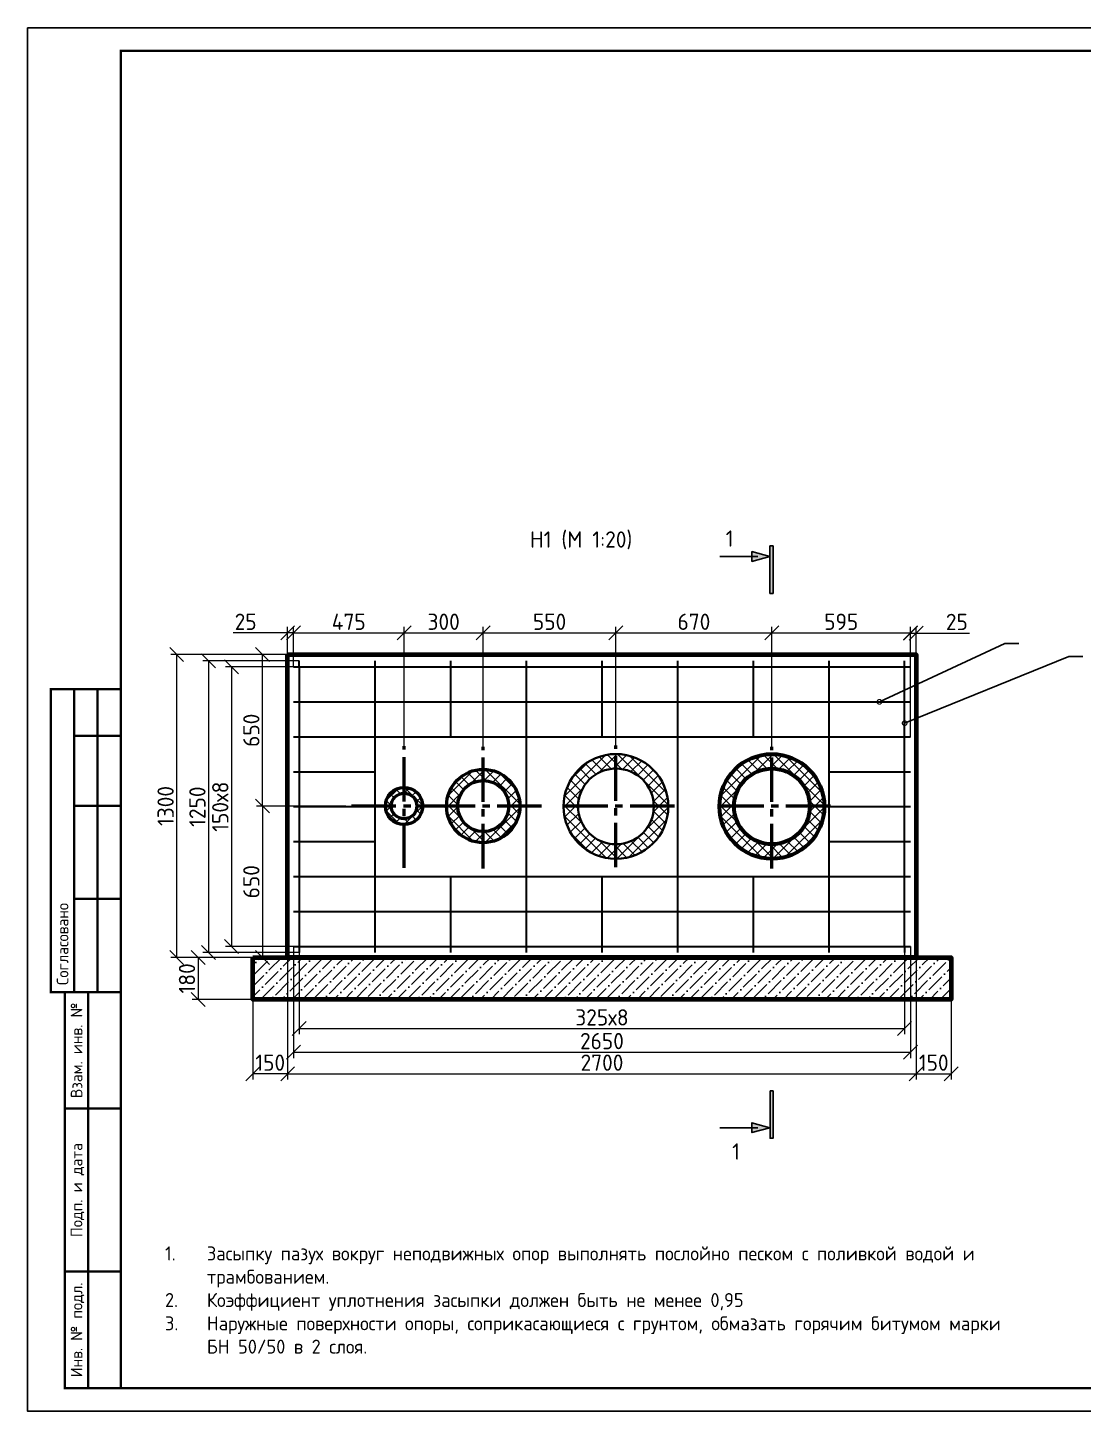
# Model space of a CAD drawing. Header units: millimetres. Extents: x 1601 to 14530, y 1157 to 12625.
# Drawn here: x 8335.1 to 8561.9, y 2825.6 to 3122.6 of the extents above; entities that cross this region are included whole.
import ezdxf
from ezdxf import colors
from ezdxf.entities.mleader import LeaderData, LeaderLine
from ezdxf.enums import TextEntityAlignment as Align
from ezdxf.math import Vec2, Vec3

# ---------------------------------------------------------------- set-up
doc = ezdxf.new("R2010")
doc.units = ezdxf.units.MM
doc.linetypes.add('осевая2', pattern=[28.575, 19.05, -3.175, 3.175, -3.175])
for name, color, linetype, lineweight in [('2 Рамка обычные', 1, 'Continuous', 60), ('Осевая', 2, 'осевая2', 30), ('Основной', 1, 'Continuous', 60), ('Размер 3.5', 250, 'Continuous', 35), ('Размерный', 4, 'Continuous', 30), ('Размеры на чертеже', 250, 'Continuous', 25)]:
    doc.layers.add(name, color=color, linetype=linetype, lineweight=lineweight)
doc.layers.add('Штриховка', color=7, linetype='Continuous')
doc.styles.add('GOST', font='GOST Common.ttf')
doc.styles.get("Standard").update_dxf_attribs({"font": 'GOST Common.ttf'})
doc.dimstyles.new('М 1 к 20', dxfattribs={"dimtxt": 3.5, "dimasz": 3, "dimexe": 1.25, "dimexo": 0, "dimtad": 1, "dimdec": 0, "dimlfac": 20, "dimzin": 0, "dimdsep": 46, "dimtxsty": 'GOST', "dimblk": 'OBLIQUE', "dimcen": 5, "dimadec": 8, "dimazin": 0, "dimtfac": 1, "dimtdec": 0, "dimtmove": 0, "dimatfit": 3, "dimldrblk": 'NONE', "dimfxl": 1.25, "dimtolj": 1, "dimtzin": 0, "dimlwd": 20, "dimlwe": 20, "dimarcsym": 1})

# ---------------------------------------------------------------- blocks, each defined once
blk = doc.blocks.new('*U372')
blk.add_lwpolyline([(0, 0), (420, 0), (420, -297), (0, -297)], close=True)
at = {"const_width": 0.5}
blk.add_lwpolyline([(20, -5), (415, -5), (415, -292), (20, -292)], close=True, dxfattribs=at)
for points in [[(20, -207), (5, -207), (5, -142), (20, -142)], [(10, -142), (10, -207)], [(15, -142), (15, -207)], [(10, -152), (20, -152)], [(10, -167), (20, -167)], [(10, -187), (20, -187)], [(20, -292), (8, -292), (8, -207), (20, -207)], [(13, -207), (13, -292)], [(8, -232), (20, -232)], [(8, -267), (20, -267)]]:
    blk.add_lwpolyline(points, dxfattribs=at)
at = {"style": 'GOST'}
blk.add_text('Согласовано', height=2.5, rotation=90, dxfattribs=at).set_placement((7.5, -205.5), align=Align.MIDDLE_LEFT)
for s, p in [('Взам. инв. №', (10.5, -219.5)), ('Подп. и дата', (10.5, -249.5)), ('Инв. № подл.', (10.5, -279.5))]:
    blk.add_text(s, height=2.5, rotation=90, dxfattribs=at).set_placement(p, align=Align.MIDDLE_CENTER)
blk.add_attdef('РАЗРАБОТАЛ', text='', height=2.5, dxfattribs=at).set_placement((250.5, -264.22), align=Align.MIDDLE_LEFT)
blk.add_attdef('ПРОВЕРИЛ', (250.75, -270.73), '', height=2.5, dxfattribs=at)
at = {"style": 'GOST', "flags": 8}
for tag, p in [('ЛИСТ', (387.6, -271.87)), ('ЛИСТОВ', (405.3, -271.86)), ('ФОРМАТ', (380.97, -294.75))]:
    blk.add_attdef(tag, text='', height=3, dxfattribs=at).set_placement(p, align=Align.MIDDLE_CENTER)
blk.add_attdef('ИМЯ_ЧЕРТЕЖА_001', (321.53, -284.99), '', height=3, dxfattribs=at)
blk = doc.blocks.new('_Oblique')
at = {"color": 0, "linetype": 'ByBlock', "lineweight": -2}
blk.add_line((-0.5, -0.5), (0.5, 0.5), dxfattribs=at)
blk = doc.blocks.new('*D121')
at = {"color": 0, "lineweight": 20, "transparency": 16777216}
for p, q in [((8403.44, 2955.52), (8384.31, 2955.52)), ((8385.56, 2955.52), (8385.56, 2923.02)), ((8403.44, 2923.02), (8384.31, 2923.02))]:
    blk.add_line(p, q, dxfattribs=at)
at = {"layer": 'Defpoints', "color": 0, "transparency": 16777216}
for p in [(8403.44, 2955.52), (8385.56, 2923.02), (8403.44, 2923.02)]:
    blk.add_point(p, dxfattribs=at)
at = {"color": 0, "lineweight": 20, "transparency": 16777216, "xscale": 3, "yscale": 3, "zscale": 3}
for p, rotation in [((8385.56, 2955.52), 90), ((8385.56, 2923.02), 270)]:
    blk.add_blockref('_Oblique', p, dxfattribs=dict(at, rotation=rotation))
at = {"color": 0, "transparency": 16777216, "insert": (8383.18, 2939.27), "char_height": 3.5, "attachment_point": 5, "rotation": 90, "style": 'GOST'}
blk.add_mtext('\\A1;650', dxfattribs=at)
blk = doc.blocks.new('_None')
blk = doc.blocks.new('*D122')
at = {"color": 0, "lineweight": 20, "transparency": 16777216}
for p, q in [((8392.23, 2988.02), (8384.31, 2988.02)), ((8385.56, 2955.52), (8385.56, 2988.02)), ((8392.23, 2955.52), (8384.31, 2955.52))]:
    blk.add_line(p, q, dxfattribs=at)
at = {"layer": 'Defpoints', "color": 0, "transparency": 16777216}
for p in [(8385.56, 2988.02), (8392.23, 2988.02), (8392.23, 2955.52)]:
    blk.add_point(p, dxfattribs=at)
at = {"color": 0, "lineweight": 20, "transparency": 16777216, "xscale": 3, "yscale": 3, "zscale": 3}
for p, rotation in [((8385.56, 2988.02), 90), ((8385.56, 2955.52), 270)]:
    blk.add_blockref('_Oblique', p, dxfattribs=dict(at, rotation=rotation))
at = {"color": 0, "transparency": 16777216, "insert": (8383.18, 2971.77), "char_height": 3.5, "attachment_point": 5, "rotation": 90, "style": 'GOST'}
blk.add_mtext('\\A1;650', dxfattribs=at)
blk = doc.blocks.new('*D123')
at = {"color": 0, "lineweight": 20, "transparency": 16777216}
for p, q in [((8392.23, 2985.38), (8377.64, 2985.38)), ((8378.89, 2985.38), (8378.89, 2925.38)), ((8392.23, 2925.38), (8377.64, 2925.38))]:
    blk.add_line(p, q, dxfattribs=at)
at = {"layer": 'Defpoints', "color": 0, "transparency": 16777216}
for p in [(8392.23, 2985.38), (8378.89, 2925.38), (8392.23, 2925.38)]:
    blk.add_point(p, dxfattribs=at)
at = {"color": 0, "lineweight": 20, "transparency": 16777216, "xscale": 3, "yscale": 3, "zscale": 3}
for p, rotation in [((8378.89, 2985.38), 90), ((8378.89, 2925.38), 270)]:
    blk.add_blockref('_Oblique', p, dxfattribs=dict(at, rotation=rotation))
at = {"color": 0, "transparency": 16777216, "insert": (8376.51, 2955.38), "char_height": 3.5, "attachment_point": 5, "rotation": 90, "style": 'GOST'}
blk.add_mtext('\\A1;150х8', dxfattribs=at)
blk = doc.blocks.new('*D124')
at = {"color": 0, "lineweight": 20, "transparency": 16777216}
for p, q in [((8384.31, 2988.02), (8365.89, 2988.02)), ((8367.14, 2988.02), (8367.14, 2923.02)), ((8384.31, 2923.02), (8365.89, 2923.02))]:
    blk.add_line(p, q, dxfattribs=at)
at = {"layer": 'Defpoints', "color": 0, "transparency": 16777216}
for p in [(8384.31, 2988.02), (8367.14, 2923.02), (8384.31, 2923.02)]:
    blk.add_point(p, dxfattribs=at)
at = {"color": 0, "lineweight": 20, "transparency": 16777216, "xscale": 3, "yscale": 3, "zscale": 3}
for p, rotation in [((8367.14, 2988.02), 90), ((8367.14, 2923.02), 270)]:
    blk.add_blockref('_Oblique', p, dxfattribs=dict(at, rotation=rotation))
at = {"color": 0, "transparency": 16777216, "insert": (8364.77, 2955.52), "char_height": 3.5, "attachment_point": 5, "rotation": 90, "style": 'GOST'}
blk.add_mtext('\\A1;1300', dxfattribs=at)
blk = doc.blocks.new('*D125')
at = {"color": 0, "lineweight": 20, "transparency": 16777216}
for p, q in [((8383.48, 2923.02), (8370.48, 2923.02)), ((8371.73, 2923.02), (8371.73, 2914.02)), ((8383.48, 2914.02), (8370.48, 2914.02))]:
    blk.add_line(p, q, dxfattribs=at)
at = {"layer": 'Defpoints', "color": 0, "transparency": 16777216}
for p in [(8383.48, 2923.02), (8371.73, 2914.02), (8383.48, 2914.02)]:
    blk.add_point(p, dxfattribs=at)
at = {"color": 0, "lineweight": 20, "transparency": 16777216, "xscale": 3, "yscale": 3, "zscale": 3}
for p, rotation in [((8371.73, 2923.02), 90), ((8371.73, 2914.02), 270)]:
    blk.add_blockref('_Oblique', p, dxfattribs=dict(at, rotation=rotation))
at = {"color": 0, "transparency": 16777216, "insert": (8369.36, 2918.52), "char_height": 3.5, "attachment_point": 5, "rotation": 90, "style": 'GOST'}
blk.add_mtext('\\A1;180', dxfattribs=at)
blk = doc.blocks.new('*D126')
at = {"color": 0, "lineweight": 20, "transparency": 16777216}
for p, q in [((8393.48, 2924.06), (8393.48, 2906.52)), ((8523.48, 2924.06), (8523.48, 2906.52)), ((8393.48, 2907.77), (8523.48, 2907.77))]:
    blk.add_line(p, q, dxfattribs=at)
at = {"layer": 'Defpoints', "color": 0, "transparency": 16777216}
for p in [(8393.48, 2924.06), (8523.48, 2924.06), (8523.48, 2907.77)]:
    blk.add_point(p, dxfattribs=at)
at = {"color": 0, "lineweight": 20, "transparency": 16777216, "xscale": 3, "yscale": 3, "zscale": 3, "rotation": 180}
blk.add_blockref('_Oblique', (8393.48, 2907.77), dxfattribs=at)
at = {"color": 0, "lineweight": 20, "transparency": 16777216, "xscale": 3, "yscale": 3, "zscale": 3}
blk.add_blockref('_Oblique', (8523.48, 2907.77), dxfattribs=at)
at = {"color": 0, "transparency": 16777216, "insert": (8458.48, 2910.15), "char_height": 3.5, "attachment_point": 5, "style": 'GOST'}
blk.add_mtext('\\A1;325х8', dxfattribs=at)
blk = doc.blocks.new('*D127')
at = {"color": 0, "lineweight": 20, "transparency": 16777216}
for p, q in [((8392.23, 2925.38), (8392.23, 2901.43)), ((8524.73, 2925.38), (8524.73, 2901.43)), ((8392.23, 2902.68), (8524.73, 2902.68))]:
    blk.add_line(p, q, dxfattribs=at)
at = {"layer": 'Defpoints', "color": 0, "transparency": 16777216}
for p in [(8392.23, 2925.38), (8524.73, 2925.38), (8524.73, 2902.68)]:
    blk.add_point(p, dxfattribs=at)
at = {"color": 0, "lineweight": 20, "transparency": 16777216, "xscale": 3, "yscale": 3, "zscale": 3, "rotation": 180}
blk.add_blockref('_Oblique', (8392.23, 2902.68), dxfattribs=at)
at = {"color": 0, "lineweight": 20, "transparency": 16777216, "xscale": 3, "yscale": 3, "zscale": 3}
blk.add_blockref('_Oblique', (8524.73, 2902.68), dxfattribs=at)
at = {"color": 0, "transparency": 16777216, "insert": (8458.48, 2905.06), "char_height": 3.5, "attachment_point": 5, "style": 'GOST'}
blk.add_mtext('\\A1;2650', dxfattribs=at)
blk = doc.blocks.new('*D128')
at = {"color": 0, "lineweight": 20, "transparency": 16777216}
for p, q in [((8390.98, 2923.02), (8390.98, 2896.8)), ((8525.98, 2923.02), (8525.98, 2896.8)), ((8390.98, 2898.05), (8525.98, 2898.05))]:
    blk.add_line(p, q, dxfattribs=at)
at = {"layer": 'Defpoints', "color": 0, "transparency": 16777216}
for p in [(8390.98, 2923.02), (8525.98, 2923.02), (8525.98, 2898.05)]:
    blk.add_point(p, dxfattribs=at)
at = {"color": 0, "lineweight": 20, "transparency": 16777216, "xscale": 3, "yscale": 3, "zscale": 3, "rotation": 180}
blk.add_blockref('_Oblique', (8390.98, 2898.05), dxfattribs=at)
at = {"color": 0, "lineweight": 20, "transparency": 16777216, "xscale": 3, "yscale": 3, "zscale": 3}
blk.add_blockref('_Oblique', (8525.98, 2898.05), dxfattribs=at)
at = {"color": 0, "transparency": 16777216, "insert": (8458.48, 2900.43), "char_height": 3.5, "attachment_point": 5, "style": 'GOST'}
blk.add_mtext('\\A1;2700', dxfattribs=at)
blk = doc.blocks.new('*D129')
at = {"color": 0, "lineweight": 20, "transparency": 16777216}
for p, q in [((8383.48, 2914.02), (8383.48, 2896.8)), ((8390.98, 2914.02), (8390.98, 2896.8)), ((8390.98, 2898.05), (8383.48, 2898.05))]:
    blk.add_line(p, q, dxfattribs=at)
at = {"layer": 'Defpoints', "color": 0, "transparency": 16777216}
for p in [(8383.48, 2914.02), (8390.98, 2914.02), (8383.48, 2898.05)]:
    blk.add_point(p, dxfattribs=at)
at = {"color": 0, "lineweight": 20, "transparency": 16777216, "xscale": 3, "yscale": 3, "zscale": 3, "rotation": 180}
blk.add_blockref('_Oblique', (8383.48, 2898.05), dxfattribs=at)
at = {"color": 0, "lineweight": 20, "transparency": 16777216, "xscale": 3, "yscale": 3, "zscale": 3}
blk.add_blockref('_Oblique', (8390.98, 2898.05), dxfattribs=at)
at = {"color": 0, "transparency": 16777216, "insert": (8387.23, 2900.43), "char_height": 3.5, "attachment_point": 5, "style": 'GOST'}
blk.add_mtext('\\A1;150', dxfattribs=at)
blk = doc.blocks.new('*D130')
at = {"color": 0, "lineweight": 20, "transparency": 16777216}
for p, q in [((8525.98, 2914.02), (8525.98, 2896.8)), ((8533.48, 2914.02), (8533.48, 2896.8)), ((8525.98, 2898.05), (8533.48, 2898.05))]:
    blk.add_line(p, q, dxfattribs=at)
at = {"layer": 'Defpoints', "color": 0, "transparency": 16777216}
for p in [(8525.98, 2914.02), (8533.48, 2914.02), (8533.48, 2898.05)]:
    blk.add_point(p, dxfattribs=at)
at = {"color": 0, "lineweight": 20, "transparency": 16777216, "xscale": 3, "yscale": 3, "zscale": 3, "rotation": 180}
blk.add_blockref('_Oblique', (8525.98, 2898.05), dxfattribs=at)
at = {"color": 0, "lineweight": 20, "transparency": 16777216, "xscale": 3, "yscale": 3, "zscale": 3}
blk.add_blockref('_Oblique', (8533.48, 2898.05), dxfattribs=at)
at = {"color": 0, "transparency": 16777216, "insert": (8529.73, 2900.43), "char_height": 3.5, "attachment_point": 5, "style": 'GOST'}
blk.add_mtext('\\A1;150', dxfattribs=at)
blk = doc.blocks.new('*D134')
at = {"color": 0, "lineweight": 20, "transparency": 16777216}
for p, q in [((8390.98, 2985.38), (8390.98, 2993.95)), ((8392.23, 2985.38), (8392.23, 2993.95)), ((8390.98, 2992.7), (8379.25, 2992.7)), ((8392.23, 2992.7), (8390.98, 2992.7)), ((8392.23, 2992.7), (8395.23, 2992.7))]:
    blk.add_line(p, q, dxfattribs=at)
at = {"layer": 'Defpoints', "color": 0, "transparency": 16777216}
for p in [(8392.23, 2992.7), (8390.98, 2985.38), (8392.23, 2985.38)]:
    blk.add_point(p, dxfattribs=at)
at = {"color": 0, "lineweight": 20, "transparency": 16777216, "xscale": 3, "yscale": 3, "zscale": 3}
blk.add_blockref('_Oblique', (8390.98, 2992.7), dxfattribs=at)
at = {"color": 0, "lineweight": 20, "transparency": 16777216, "xscale": 3, "yscale": 3, "zscale": 3, "rotation": 180}
blk.add_blockref('_Oblique', (8392.23, 2992.7), dxfattribs=at)
at = {"color": 0, "transparency": 16777216, "insert": (8381.96, 2995.07), "char_height": 3.5, "attachment_point": 5, "style": 'GOST'}
blk.add_mtext('\\A1;25', dxfattribs=at)
blk = doc.blocks.new('*D135')
at = {"color": 0, "lineweight": 20, "transparency": 16777216}
for p, q in [((8392.23, 2988.02), (8392.23, 2993.95)), ((8415.98, 2968.33), (8415.98, 2993.95)), ((8392.23, 2992.7), (8415.98, 2992.7))]:
    blk.add_line(p, q, dxfattribs=at)
at = {"layer": 'Defpoints', "color": 0, "transparency": 16777216}
for p in [(8415.98, 2992.7), (8392.23, 2988.02), (8415.98, 2968.33)]:
    blk.add_point(p, dxfattribs=at)
at = {"color": 0, "lineweight": 20, "transparency": 16777216, "xscale": 3, "yscale": 3, "zscale": 3, "rotation": 180}
blk.add_blockref('_Oblique', (8392.23, 2992.7), dxfattribs=at)
at = {"color": 0, "lineweight": 20, "transparency": 16777216, "xscale": 3, "yscale": 3, "zscale": 3}
blk.add_blockref('_Oblique', (8415.98, 2992.7), dxfattribs=at)
at = {"color": 0, "transparency": 16777216, "insert": (8404.1, 2995.07), "char_height": 3.5, "attachment_point": 5, "style": 'GOST'}
blk.add_mtext('\\A1;475', dxfattribs=at)
blk = doc.blocks.new('*D136')
at = {"color": 0, "lineweight": 20, "transparency": 16777216}
for p, q in [((8415.98, 2988.02), (8415.98, 2993.95)), ((8432.98, 2968.24), (8432.98, 2993.95)), ((8415.98, 2992.7), (8432.98, 2992.7))]:
    blk.add_line(p, q, dxfattribs=at)
at = {"layer": 'Defpoints', "color": 0, "transparency": 16777216}
for p in [(8432.98, 2992.7), (8415.98, 2988.02), (8432.98, 2968.24)]:
    blk.add_point(p, dxfattribs=at)
at = {"color": 0, "lineweight": 20, "transparency": 16777216, "xscale": 3, "yscale": 3, "zscale": 3, "rotation": 180}
blk.add_blockref('_Oblique', (8415.98, 2992.7), dxfattribs=at)
at = {"color": 0, "lineweight": 20, "transparency": 16777216, "xscale": 3, "yscale": 3, "zscale": 3}
blk.add_blockref('_Oblique', (8432.98, 2992.7), dxfattribs=at)
at = {"color": 0, "transparency": 16777216, "insert": (8424.48, 2995.07), "char_height": 3.5, "attachment_point": 5, "style": 'GOST'}
blk.add_mtext('\\A1;300', dxfattribs=at)
blk = doc.blocks.new('*D137')
at = {"color": 0, "lineweight": 20, "transparency": 16777216}
for p, q in [((8432.98, 2968.24), (8432.98, 2993.95)), ((8461.48, 2968.48), (8461.48, 2993.95)), ((8432.98, 2992.7), (8461.48, 2992.7))]:
    blk.add_line(p, q, dxfattribs=at)
at = {"layer": 'Defpoints', "color": 0, "transparency": 16777216}
for p in [(8461.48, 2992.7), (8432.98, 2968.24), (8461.48, 2968.48)]:
    blk.add_point(p, dxfattribs=at)
at = {"color": 0, "lineweight": 20, "transparency": 16777216, "xscale": 3, "yscale": 3, "zscale": 3, "rotation": 180}
blk.add_blockref('_Oblique', (8432.98, 2992.7), dxfattribs=at)
at = {"color": 0, "lineweight": 20, "transparency": 16777216, "xscale": 3, "yscale": 3, "zscale": 3}
blk.add_blockref('_Oblique', (8461.48, 2992.7), dxfattribs=at)
at = {"color": 0, "transparency": 16777216, "insert": (8447.23, 2995.07), "char_height": 3.5, "attachment_point": 5, "style": 'GOST'}
blk.add_mtext('\\A1;550', dxfattribs=at)
blk = doc.blocks.new('*D138')
at = {"color": 0, "lineweight": 20, "transparency": 16777216}
for p, q in [((8461.48, 2968.48), (8461.48, 2993.95)), ((8494.98, 2968.24), (8494.98, 2993.95)), ((8461.48, 2992.7), (8494.98, 2992.7))]:
    blk.add_line(p, q, dxfattribs=at)
at = {"layer": 'Defpoints', "color": 0, "transparency": 16777216}
for p in [(8494.98, 2992.7), (8461.48, 2968.48), (8494.98, 2968.24)]:
    blk.add_point(p, dxfattribs=at)
at = {"color": 0, "lineweight": 20, "transparency": 16777216, "xscale": 3, "yscale": 3, "zscale": 3, "rotation": 180}
blk.add_blockref('_Oblique', (8461.48, 2992.7), dxfattribs=at)
at = {"color": 0, "lineweight": 20, "transparency": 16777216, "xscale": 3, "yscale": 3, "zscale": 3}
blk.add_blockref('_Oblique', (8494.98, 2992.7), dxfattribs=at)
at = {"color": 0, "transparency": 16777216, "insert": (8478.23, 2995.07), "char_height": 3.5, "attachment_point": 5, "style": 'GOST'}
blk.add_mtext('\\A1;670', dxfattribs=at)
blk = doc.blocks.new('*D139')
at = {"color": 0, "lineweight": 20, "transparency": 16777216}
for p, q in [((8494.98, 2968.24), (8494.98, 2993.95)), ((8524.73, 2970.38), (8524.73, 2993.95)), ((8494.98, 2992.7), (8524.73, 2992.7))]:
    blk.add_line(p, q, dxfattribs=at)
at = {"layer": 'Defpoints', "color": 0, "transparency": 16777216}
for p in [(8524.73, 2992.7), (8524.73, 2970.38), (8494.98, 2968.24)]:
    blk.add_point(p, dxfattribs=at)
at = {"color": 0, "lineweight": 20, "transparency": 16777216, "xscale": 3, "yscale": 3, "zscale": 3, "rotation": 180}
blk.add_blockref('_Oblique', (8494.98, 2992.7), dxfattribs=at)
at = {"color": 0, "lineweight": 20, "transparency": 16777216, "xscale": 3, "yscale": 3, "zscale": 3}
blk.add_blockref('_Oblique', (8524.73, 2992.7), dxfattribs=at)
at = {"color": 0, "transparency": 16777216, "insert": (8509.86, 2995.07), "char_height": 3.5, "attachment_point": 5, "style": 'GOST'}
blk.add_mtext('\\A1;595', dxfattribs=at)
blk = doc.blocks.new('*D140')
at = {"color": 0, "lineweight": 20, "transparency": 16777216}
for p, q in [((8524.73, 2984.07), (8524.73, 2993.9)), ((8525.98, 2984.07), (8525.98, 2993.9)), ((8524.73, 2992.65), (8521.73, 2992.65)), ((8524.73, 2992.65), (8525.98, 2992.65)), ((8525.98, 2992.65), (8537.4, 2992.65))]:
    blk.add_line(p, q, dxfattribs=at)
at = {"layer": 'Defpoints', "color": 0, "transparency": 16777216}
for p in [(8525.98, 2992.65), (8524.73, 2984.07), (8525.98, 2984.07)]:
    blk.add_point(p, dxfattribs=at)
at = {"color": 0, "lineweight": 20, "transparency": 16777216, "xscale": 3, "yscale": 3, "zscale": 3}
blk.add_blockref('_Oblique', (8524.73, 2992.65), dxfattribs=at)
at = {"color": 0, "lineweight": 20, "transparency": 16777216, "xscale": 3, "yscale": 3, "zscale": 3, "rotation": 180}
blk.add_blockref('_Oblique', (8525.98, 2992.65), dxfattribs=at)
at = {"color": 0, "transparency": 16777216, "insert": (8534.69, 2995.03), "char_height": 3.5, "attachment_point": 5, "style": 'GOST'}
blk.add_mtext('\\A1;25', dxfattribs=at)
blk = doc.blocks.new('направление')
at = {"layer": 'Размеры на чертеже'}
h = blk.add_hatch(color=256, dxfattribs=at)
h.dxf.hatch_style = 1
h.paths.add_polyline_path([(0, 0), (-3.75, 1.04), (-3.75, -1.03)])
blk.add_line((-10.5, 0), (-2.5, 0), dxfattribs=at)
blk.add_lwpolyline([(0, 0), (-3.75, 1.04), (-3.75, -1.03)], close=True, dxfattribs=at)
blk = doc.blocks.new('*U141')
at = {"layer": 'Штриховка', "true_color": 0x000000}
h = blk.add_hatch(color=18, dxfattribs=at)
h.dxf.hatch_style = 1
h.paths.add_polyline_path([(-2.4667, 0.0234), (-2.4667, 0.0017), (-2.135, 0.0017), (-2.135, 0.0234)])
h = blk.add_hatch(color=18, dxfattribs=at)
h.dxf.hatch_style = 1
h.paths.add_polyline_path([(1.3455, 0.0234), (1.3455, 0.0007), (1.6773, 0.0007), (1.6773, 0.0234)])
at = {"layer": 'Штриховка', "color": 18, "true_color": 0x000000}
for points in [[(-2.135, 0.0017), (-2.135, 0.0234), (-2.4667, 0.0234), (-2.4667, 0.0017)], [(1.3455, 0.0007), (1.3455, 0.0234), (1.6773, 0.0234), (1.6773, 0.0007)]]:
    blk.add_lwpolyline(points, close=True, dxfattribs=at)
at = {"layer": 'Размеры на чертеже', "yscale": 0.03333333333333333, "zscale": 0.03333333333333333}
for p, xscale, rotation in [((-2.3927, 0), 0.03333333333333333, 89.99999999993935), ((1.6032, 0), -0.03333333333333333, 270.0000000000607)]:
    blk.add_blockref('направление', p, dxfattribs=dict(at, xscale=xscale, rotation=rotation))
blk = doc.blocks.new('*D142')
at = {"color": 0, "lineweight": 20, "transparency": 16777216}
for p, q in [((8393.48, 2986.7), (8372.73, 2986.7)), ((8373.98, 2986.7), (8373.98, 2924.06)), ((8393.48, 2924.06), (8372.73, 2924.06))]:
    blk.add_line(p, q, dxfattribs=at)
at = {"layer": 'Defpoints', "color": 0, "transparency": 16777216}
for p in [(8393.48, 2986.7), (8373.98, 2924.06), (8393.48, 2924.06)]:
    blk.add_point(p, dxfattribs=at)
at = {"color": 0, "lineweight": 20, "transparency": 16777216, "xscale": 3, "yscale": 3, "zscale": 3}
for p, rotation in [((8373.98, 2986.7), 90), ((8373.98, 2924.06), 270)]:
    blk.add_blockref('_Oblique', p, dxfattribs=dict(at, rotation=rotation))
at = {"color": 0, "transparency": 16777216, "insert": (8371.6, 2955.38), "char_height": 3.5, "attachment_point": 5, "rotation": 90, "style": 'GOST'}
blk.add_mtext('\\A1;1250', dxfattribs=at)
blk = doc.blocks.new('_DotSmall')
at = {"color": 0, "linetype": 'ByBlock', "const_width": 0.5}
blk.add_lwpolyline([(-0.0625, 0, 1), (0.0625, 0, 1)], format="xyb", close=True, dxfattribs=at)

msp = doc.modelspace()

# ---------------------------------------------------------------- hatches: boundary and pattern name
h = msp.add_hatch()
h.set_pattern_fill('ANSI36', scale=0.5)
h.set_pattern_definition([(45, (6825.2371, 1845.731), (0.841899, 3.086963), [3.96875, -0.79375, 0, -0.79375])])
h.paths.add_polyline_path([(8533.481, 2914.0168), (8533.481, 2923.0168), (8383.481, 2923.0168), (8383.481, 2914.0168)])
at = {"layer": 'Размерный', "lineweight": 25, "ltscale": 0.5}
h = msp.add_hatch(dxfattribs=at)
h.set_pattern_fill('ANSI37', scale=0.5)
h.set_pattern_definition([(45, (7992.5432, 2888.1298), (-1.122532, 1.122532), []), (135, (7992.5432, 2888.1298), (-1.122532, -1.122532), [])])
edge = h.paths.add_edge_path()
edge.add_arc((8461.481, 2955.4305), 11.25, 0, 360)
edge = h.paths.add_edge_path(flags=17)
edge.add_arc((8461.481, 2955.4305), 8.125, 0, 360)
h = msp.add_hatch(dxfattribs=at)
h.set_pattern_fill('ANSI37', scale=0.5)
h.set_pattern_definition([(45, (8026.0432, 2888.1298), (-1.122532, 1.122532), []), (135, (8026.0432, 2888.1298), (-1.122532, -1.122532), [])])
edge = h.paths.add_edge_path()
edge.add_arc((8494.981, 2955.4305), 11.25, 0, 360)
edge = h.paths.add_edge_path(flags=17)
edge.add_arc((8494.981, 2955.4305), 8.125, 0, 360)
h = msp.add_hatch(dxfattribs=at)
h.set_pattern_fill('ANSI37', scale=0.5)
h.set_pattern_definition([(45, (8064.0497, 2888.2161), (-1.122532, 1.122532), []), (135, (8064.0497, 2888.2161), (-1.122532, -1.122532), [])])
edge = h.paths.add_edge_path()
edge.add_arc((8433.0128, 2955.5168), 7.8751, 0, 360)
edge = h.paths.add_edge_path(flags=16)
edge.add_arc((8433.0128, 2955.5168), 5.4748, 0, 360)
h = msp.add_hatch(dxfattribs=at)
h.set_pattern_fill('ANSI37', scale=0.5)
h.set_pattern_definition([(45, (8081.018, 2888.2161), (-1.122532, 1.122532), []), (135, (8081.018, 2888.2161), (-1.122532, -1.122532), [])])
edge = h.paths.add_edge_path()
edge.add_arc((8415.981, 2955.5168), 4, 0, 360)
edge = h.paths.add_edge_path(flags=16)
edge.add_arc((8415.981, 2955.5168), 2.75, 0, 360)

# ---------------------------------------------------------------- linework, layer by layer
at = {"lineweight": 30}
for p, q in [((8392.2289, 2985.3806), (8524.7331, 2985.3806)), ((8392.2289, 2985.3806), (8393.4789, 2985.3806)), ((8393.4789, 2985.3806), (8393.4789, 2986.7031)), ((8393.4789, 2985.3806), (8393.4789, 2925.3806)), ((8409.7331, 2986.7031), (8409.7331, 2924.0581)), ((8425.9831, 2986.7031), (8425.9831, 2970.3806)), ((8442.2331, 2986.7031), (8442.2331, 2924.0581)), ((8458.4831, 2986.7031), (8458.4831, 2970.3806)), ((8474.7331, 2986.7031), (8474.7331, 2924.0581)), ((8490.9831, 2986.7031), (8490.9831, 2970.3806)), ((8507.2331, 2986.7031), (8507.2331, 2924.0581)), ((8523.4831, 2985.3806), (8523.4831, 2986.7031)), ((8523.4831, 2977.8806), (8523.4831, 2985.3806)), ((8392.2289, 2977.8806), (8524.7331, 2977.8806)), ((8523.4831, 2970.3806), (8523.4831, 2977.8806)), ((8392.2289, 2970.3806), (8524.7331, 2970.3806)), ((8523.4831, 2962.8806), (8523.4831, 2970.3806)), ((8392.2289, 2962.8806), (8409.7331, 2962.8806)), ((8507.2331, 2962.8806), (8524.7331, 2962.8806)), ((8523.4831, 2955.3806), (8523.4831, 2962.8806)), ((8392.2289, 2955.3806), (8409.7331, 2955.3806)), ((8507.2331, 2955.3806), (8524.7331, 2955.3806)), ((8523.4831, 2947.8806), (8523.4831, 2955.3806)), ((8392.2289, 2947.8806), (8409.7331, 2947.8806)), ((8507.2331, 2947.8806), (8524.7331, 2947.8806)), ((8523.4831, 2940.3806), (8523.4831, 2947.8806)), ((8392.2289, 2940.3806), (8524.7331, 2940.3806)), ((8425.9831, 2940.3806), (8425.9831, 2924.0581)), ((8458.4831, 2940.3806), (8458.4831, 2924.0581)), ((8490.9831, 2940.3806), (8490.9831, 2924.0581)), ((8523.4831, 2932.8806), (8523.4831, 2940.3806)), ((8392.2289, 2932.8806), (8524.7331, 2932.8806)), ((8523.4831, 2925.3806), (8523.4831, 2932.8806)), ((8392.2289, 2925.3806), (8393.4789, 2925.3806)), ((8392.2289, 2925.3806), (8524.7331, 2925.3806)), ((8393.4789, 2925.3806), (8393.4789, 2924.0581)), ((8523.4831, 2925.3806), (8523.4831, 2924.0581))]:
    msp.add_line(p, q, dxfattribs=at)
for p, q in [((8524.7331, 2985.3806), (8523.4831, 2985.3806)), ((8524.7331, 2925.3806), (8523.4831, 2925.3806))]:
    msp.add_line(p, q)
at = {"lineweight": 90}
for points in [[(8390.981, 2988.0168), (8525.981, 2988.0168), (8525.981, 2923.0168), (8390.981, 2923.0168)], [(8383.481, 2923.0168), (8533.481, 2923.0168), (8533.481, 2914.0168), (8383.481, 2914.0168)]]:
    msp.add_lwpolyline(points, close=True, dxfattribs=at)
for points in [[(8442.2331, 2970.3806), (8409.7331, 2970.3806), (8409.7331, 2940.3806), (8442.2331, 2940.3806)], [(8474.7331, 2970.3806), (8442.2331, 2970.3806), (8442.2331, 2940.3806), (8474.7331, 2940.3806)], [(8474.7331, 2970.3806), (8507.2331, 2970.3806), (8507.2331, 2940.3806), (8474.7331, 2940.3806)]]:
    msp.add_lwpolyline(points, close=True)
at = {"color": 5, "lineweight": 35}
for centre, radius in [((8461.481, 2955.4305), 11.25), ((8461.481, 2955.4305), 11.25), ((8494.981, 2955.4305), 11.25), ((8461.481, 2955.4305), 8.125)]:
    msp.add_circle(centre, radius, dxfattribs=at)
at = {"color": 4, "lineweight": 50}
for radius in [7.875, 5.475]:
    msp.add_circle((8432.9743, 2955.5168), radius, dxfattribs=at)
at = {"color": 6, "lineweight": 50}
for radius in [4, 2.75]:
    msp.add_circle((8415.981, 2955.5168), radius, dxfattribs=at)
at = {"layer": '2 Рамка обычные'}
for radius in [11.25, 8.125]:
    msp.add_circle((8494.981, 2955.4305), radius, dxfattribs=at)
at = {"layer": 'Осевая', "lineweight": 50, "ltscale": 0.5}
for p, q in [((8415.981, 2942.2249), (8415.981, 2968.3298)), ((8432.981, 2942.1386), (8432.981, 2968.2435)), ((8461.481, 2942.378), (8461.481, 2968.4829)), ((8494.981, 2942.1386), (8494.981, 2968.2435)), ((8428.5266, 2955.5168), (8403.4354, 2955.5168)), ((8445.5266, 2955.5168), (8420.4354, 2955.5168)), ((8474.0266, 2955.5168), (8448.9354, 2955.5168)), ((8507.5266, 2955.5168), (8482.4354, 2955.5168))]:
    msp.add_line(p, q, dxfattribs=at)

# ---------------------------------------------------------------- block references
msp.add_blockref('*U372', (8335.1426, 3122.5891))
at = {"layer": 'Размер 3.5', "xscale": -30.67897270662349, "yscale": 30.67897270662349, "zscale": 30.67897270662349, "rotation": 270}
msp.add_blockref('*U141', (8494.5164, 2959.8767), dxfattribs=at)

# ---------------------------------------------------------------- texts
at = {"insert": (8361.6362, 2860.9793), "char_height": 3, "attachment_point": 1}
msp.add_mtext_dynamic_manual_height_columns('\\pi-9,l12,t12;1.^IЗасыпку пазух вокруг неподвижных опор выполнять послойно песком с поливкой водой и трамбованием.\\P2.^IКоэффициент уплотнения засыпки должен быть не менее 0,95\\P3.^IНаружные поверхности опоры, соприкасающиеся с грунтом, обмазать горячим битумом марки БН 50/50 в 2 слоя.', width=183.90826, gutter_width=12.5, heights=[0], dxfattribs=at)

# ---------------------------------------------------------------- dimensions: what is measured, and where the dimension line sits
dim = msp.add_linear_dim(base=(8392.2289, 2992.6964), p1=(8390.981, 2985.3806), p2=(8392.2289, 2985.3806), dimstyle='М 1 к 20')
dim.commit()
dim.dimension.update_dxf_attribs({"geometry": '*D134', "text_midpoint": (8381.9565, 2992.6964), "dimtype": 160})
for base, p1, p2, picture, middle in [((8415.981, 2992.6964), (8392.2289, 2988.0168), (8415.981, 2968.3298), '*D135', (8404.105, 2995.0714)), ((8494.981, 2992.6964), (8461.481, 2968.4829), (8494.981, 2968.2435), '*D138', (8478.231, 2995.0714)), ((8524.7331, 2992.6964), (8494.981, 2968.2435), (8524.7331, 2970.3806), '*D139', (8509.8571, 2995.0714)), ((8525.981, 2992.6532), (8524.731, 2984.0669), (8525.981, 2984.0669), '*D140', (8534.6908, 2995.0282)), ((8525.981, 2898.0516), (8390.981, 2923.0168), (8525.981, 2923.0168), '*D128', (8458.481, 2900.4266)), ((8524.7331, 2902.6848), (8392.2289, 2925.3806), (8524.7331, 2925.3806), '*D127', (8458.481, 2905.0598)), ((8383.481, 2898.0516), (8390.981, 2914.0168), (8383.481, 2914.0168), '*D129', (8387.231, 2900.4266)), ((8533.481, 2898.0516), (8525.981, 2914.0168), (8533.481, 2914.0168), '*D130', (8529.731, 2900.4266))]:
    dim = msp.add_linear_dim(base=base, p1=p1, p2=p2, dimstyle='М 1 к 20')
    dim.commit()
    dim.dimension.update_dxf_attribs({"geometry": picture, "text_midpoint": middle})
for base, p1, p2, text, picture, middle in [((8432.981, 2992.6964), (8415.981, 2988.0168), (8432.981, 2968.2435), '300', '*D136', (8424.481, 2995.0714)), ((8461.481, 2992.6964), (8432.981, 2968.2435), (8461.481, 2968.4829), '550', '*D137', (8447.231, 2995.0714)), ((8523.4831, 2907.7679), (8393.4789, 2924.0581), (8523.4831, 2924.0581), '325х8', '*D126', (8458.481, 2910.1455))]:
    dim = msp.add_linear_dim(base=base, p1=p1, p2=p2, text=text, dimstyle='М 1 к 20')
    dim.commit()
    dim.dimension.update_dxf_attribs({"geometry": picture, "text_midpoint": middle})
for base, p1, p2, picture, middle in [((8367.1431, 2923.0168), (8384.3071, 2988.0168), (8384.3071, 2923.0168), '*D124', (8364.7655, 2955.5168)), ((8385.5571, 2988.0168), (8392.2289, 2955.5168), (8392.2289, 2988.0168), '*D122', (8383.1821, 2971.7668)), ((8385.5571, 2923.0168), (8403.4354, 2955.5168), (8403.4354, 2923.0168), '*D121', (8383.1821, 2939.2668)), ((8371.7338, 2914.0168), (8383.481, 2923.0168), (8383.481, 2914.0168), '*D125', (8369.3588, 2918.5168))]:
    dim = msp.add_linear_dim(base=base, p1=p1, p2=p2, angle=90, dimstyle='М 1 к 20')
    dim.commit()
    dim.dimension.update_dxf_attribs({"geometry": picture, "text_midpoint": middle})
for base, p1, p2, text, picture, middle in [((8373.977, 2924.0581), (8393.4789, 2986.7031), (8393.4789, 2924.0581), '1250', '*D142', (8371.602, 2955.3806)), ((8378.8895, 2925.3806), (8392.2289, 2985.3806), (8392.2289, 2925.3806), '150х8', '*D123', (8376.512, 2955.3806))]:
    dim = msp.add_linear_dim(base=base, p1=p1, p2=p2, angle=90, text=text, dimstyle='М 1 к 20')
    dim.commit()
    dim.dimension.update_dxf_attribs({"geometry": picture, "text_midpoint": middle})

# ---------------------------------------------------------------- leaders
at = {"layer": 'Размеры на чертеже'}
ml = msp.add_multileader_mtext('Standard', dxfattribs=at)
ml.set_content('', color=256, style='GOST')
ml.set_leader_properties()
ml.set_arrow_properties(name='DOTSMALL')
ml.build(insert=Vec2(0, 0))
ml.multileader.update_dxf_attribs({"text_left_attachment_type": 5, "text_right_attachment_type": 5, "dogleg_length": 1, "arrow_head_size": 2})
ctx = ml.context
ctx.base_point, ctx.char_height, ctx.arrow_head_size, ctx.plane_origin = Vec3(8546.0103, 2990.4074), 3.5, 2, Vec3(8583.7107, 3022.4094)
ctx.left_attachment, ctx.right_attachment = 5, 5
notes = []
notes.append((ctx, [(0, (1, 1, 0), (8545.0103, 2990.4074), (1, 0), 1, [(0, [(8518.0649, 2977.8806)], 0, [])])]))
ctx.mtext.insert, ctx.mtext.flow_direction = Vec3(8548.0103, 2994.6074), 5
ml = msp.add_multileader_mtext('Standard', dxfattribs=at)
ml.set_content('', color=256, style='GOST')
ml.set_leader_properties()
ml.set_arrow_properties(name='DOTSMALL')
ml.build(insert=Vec2(0, 0))
ml.multileader.update_dxf_attribs({"text_left_attachment_type": 5, "text_right_attachment_type": 5, "dogleg_length": 1, "arrow_head_size": 2})
ctx = ml.context
ctx.base_point, ctx.char_height, ctx.arrow_head_size, ctx.plane_origin = Vec3(8559.7221, 2987.5946), 3.5, 2, Vec3(8589.129, 3017.8314)
ctx.left_attachment, ctx.right_attachment = 5, 5
notes.append((ctx, [(0, (1, 1, 0), (8558.7221, 2987.5946), (1, 0), 1, [(0, [(8523.4831, 2973.3025)], 0, [])])]))
ctx.mtext.insert, ctx.mtext.flow_direction = Vec3(8561.7221, 2991.7946), 5
for ctx, leaders in notes:
    for number, flags, end, landing, length, lines in leaders:
        leader = LeaderData()
        leader.index, (leader.has_last_leader_line, leader.has_dogleg_vector, leader.attachment_direction) = number, flags
        leader.last_leader_point, leader.dogleg_vector, leader.dogleg_length = Vec3(end), Vec3(landing), length
        for number, points, colour, breaks in lines:
            line = LeaderLine()
            line.index, line.vertices, line.color, line.breaks = number, Vec3.list(points), colors.encode_raw_color(colour), breaks
            leader.lines.append(line)
        ctx.leaders.append(leader)

# ---------------------------------------------------------------- next in the draw order: texts
at = {"layer": 'Основной', "char_height": 3.5, "attachment_point": 1, "style": 'GOST', "bg_fill": 3, "box_fill_scale": 1.5, "bg_fill_color": 256, "bg_fill_transparency": 0}
for s, width, insert in [('{\\C256;\\c0;Н1 (М 1:20)}', 24.525192, (8443.0076, 3014.4728)), ('{\\C256;\\c0;1}', 2.554097, (8485.0506, 3014.6826)), ('{\\C256;\\c0;1}', 2.554097, (8486.4364, 2883.1047))]:
    msp.add_mtext_dynamic_manual_height_columns(s, width=width, gutter_width=1, heights=[0], dxfattribs=dict(at, insert=insert))

doc.saveas('drawing.dxf')
